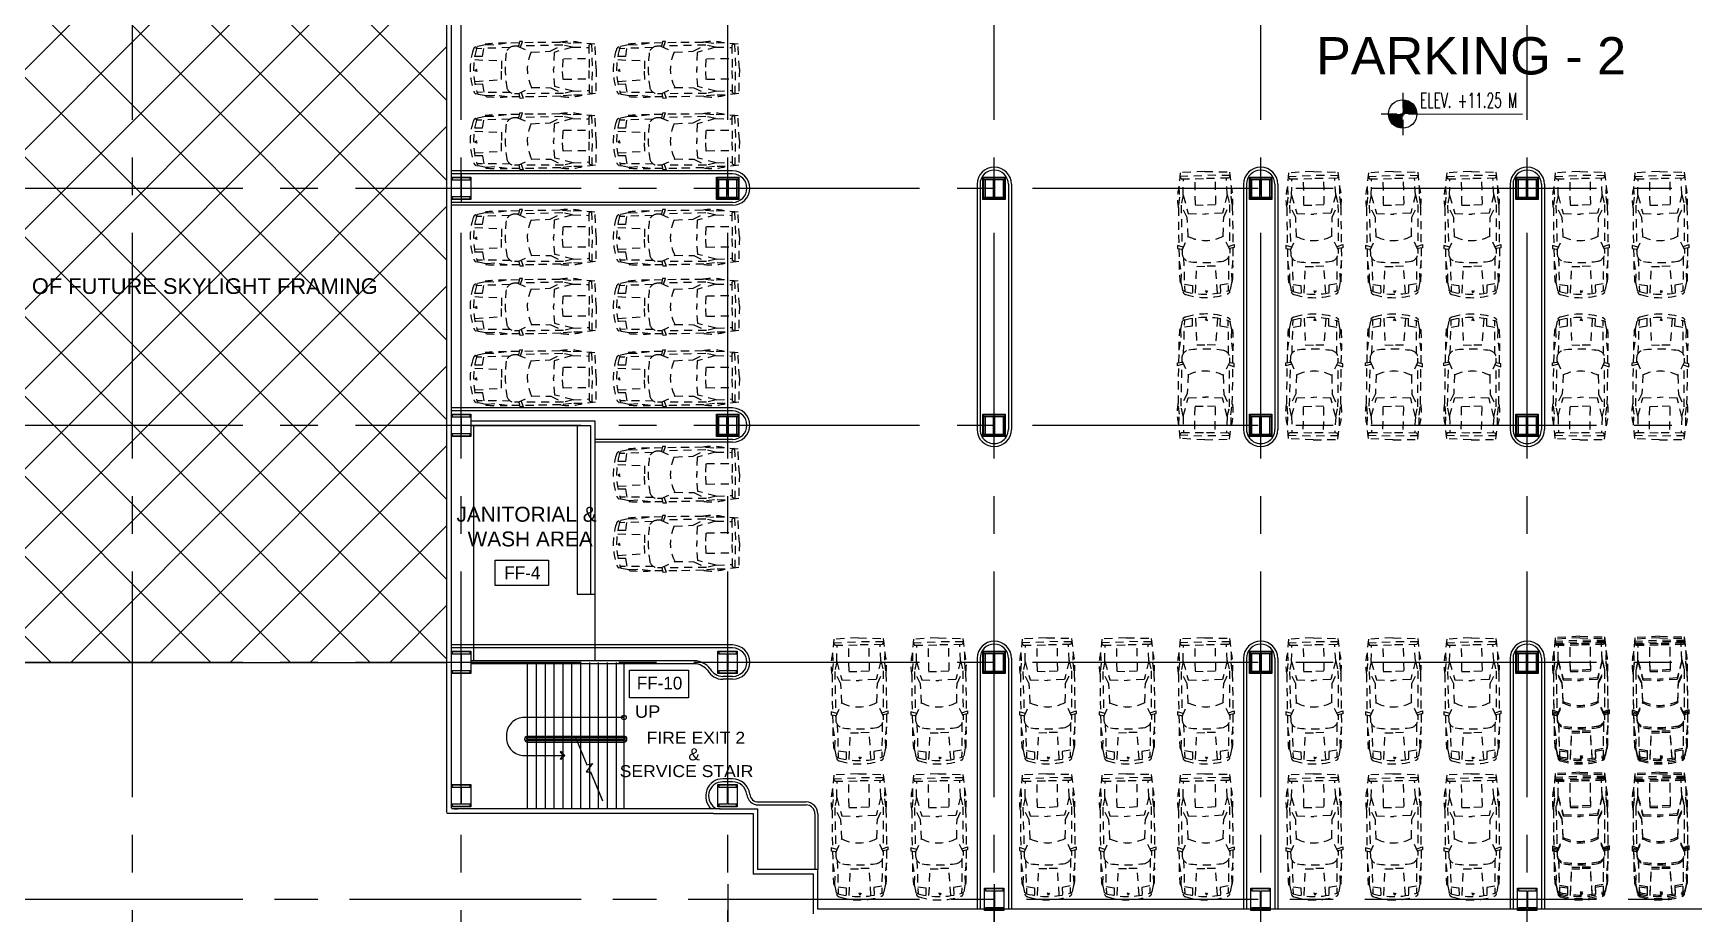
# Model space of a CAD drawing. Header units: millimetres. Extents: x 2148 to 2681, y 758 to 986.
# Drawn here: x 2619.52 to 2647.56, y 926.73 to 941.59 of the extents above; entities that cross this region are included whole.
import ezdxf

# ---------------------------------------------------------------- set-up
doc = ezdxf.new("R2010")
doc.units = ezdxf.units.MM
doc.linetypes.add('CENTER2', pattern=[28.575, 19.05, -3.175, 3.175, -3.175])
doc.linetypes.add('HIDDEN', pattern=[0.375, 0.25, -0.125])
for name, color, linetype in [('cladding', 2, 'Continuous'), ('COL-EX', 2, 'Continuous'), ('COL-IN', 2, 'Continuous'), ('D', 1, 'Continuous'), ('DR', 7, 'Continuous'), ('HATCH', 8, 'Continuous'), ('Layer1', 5, 'Continuous'), ('p-boarder', 2, 'Continuous'), ('QUOTE', 2, 'Continuous'), ('S_GRID LINES', 252, 'Continuous'), ('TEXT', 6, 'Continuous')]:
    doc.layers.add(name, color=color, linetype=linetype)
doc.styles.add('100', font='SIMPLEX.shx', dxfattribs={"height": 0.25})
doc.styles.add('MMTX$0$ESMX$0$X-OPTA1D', font='x-opta1d')
doc.styles.add('SWISS', font='swissl.ttf')

# ---------------------------------------------------------------- blocks, each defined once
blk = doc.blocks.new('CAR-PL4')
at = {"layer": 'DR', "color": 8, "linetype": 'HIDDEN'}
for p, q in [((-1.106, -0.352), (-1.073, -0.343)), ((-1.084, -0.357), (-1.024, -0.06)), ((-1.074, -0.615), (-1.084, -0.357)), ((-0.972, -0.074), (-1.039, -0.108)), ((-0.991, -1.103), (-0.972, -0.074)), ((-0.973, -0.292), (-0.73, -0.253)), ((-0.73, -0.253), (-0.73, -0.034)), ((-0.637, -0.02), (-0.591, -0.835)), ((-0.34, -0.081), (-0.31, -0.024)), ((-0.307, -0.073), (-0.34, -0.081)), ((-0.303, -0.073), (-0.271, -0.081)), ((-0.271, -0.081), (-0.301, -0.024)), ((0.027, -0.02), (-0.019, -0.835)), ((0.12, -0.253), (0.119, -0.034)), ((0.362, -0.292), (0.12, -0.253)), ((0.361, -0.074), (0.428, -0.108)), ((0.381, -1.103), (0.361, -0.074)), ((0.473, -0.357), (0.413, -0.06)), ((0.495, -0.352), (0.462, -0.343)), ((0.463, -0.615), (0.473, -0.357)), ((-1.13, -1.385), (-1.127, -1.001)), ((-1.127, -1.001), (-1.074, -0.615)), ((-0.591, -0.835), (-0.295, -0.833)), ((-0.019, -0.835), (-0.316, -0.833)), ((0.516, -1.001), (0.463, -0.615)), ((0.519, -1.385), (0.516, -1.001)), ((-1.174, -1.393), (-1.024, -1.365)), ((-1.174, -1.485), (-1.174, -1.393)), ((-0.999, -1.426), (-1.174, -1.485)), ((-1.133, -1.81), (-1.13, -1.47)), ((-1.047, -2.715), (-1.033, -1.437)), ((-1.032, -1.366), (-1.03, -1.221)), ((-1.032, -1.337), (-0.843, -1.75)), ((0.421, -1.337), (0.232, -1.75)), ((0.388, -1.426), (0.563, -1.485)), ((0.563, -1.393), (0.414, -1.365)), ((0.421, -1.366), (0.42, -1.221)), ((0.436, -2.715), (0.422, -1.437)), ((0.522, -1.81), (0.52, -1.47)), ((0.563, -1.485), (0.563, -1.393)), ((-1.128, -2.637), (-1.133, -1.81)), ((-0.843, -1.75), (-0.863, -2.33)), ((0.232, -1.75), (0.252, -2.33)), ((0.517, -2.637), (0.522, -1.81)), ((-0.863, -2.33), (-1.041, -2.697)), ((-0.98, -3.015), (-0.828, -2.453)), ((-0.828, -2.453), (-0.302, -2.428)), ((0.217, -2.453), (-0.309, -2.428)), ((0.369, -3.015), (0.217, -2.453)), ((0.252, -2.33), (0.43, -2.697)), ((-1.094, -2.961), (-1.128, -2.637)), ((-1.102, -3.289), (-1.094, -2.961)), ((-0.98, -3.015), (-1.047, -2.715)), ((-0.98, -3.015), (-0.962, -3.514)), ((-0.618, -2.711), (-0.304, -2.7)), ((-0.616, -3.41), (-0.618, -2.711)), ((0.007, -2.711), (-0.306, -2.7)), ((0.005, -3.41), (0.007, -2.711)), ((0.369, -3.015), (0.351, -3.514)), ((0.369, -3.015), (0.436, -2.715)), ((0.483, -2.961), (0.517, -2.637)), ((0.491, -3.289), (0.483, -2.961)), ((-1.059, -3.702), (-1.102, -3.289)), ((-1.074, -3.597), (-1.032, -3.514)), ((-1.032, -3.514), (-0.302, -3.514)), ((0.421, -3.514), (-0.309, -3.514)), ((0.463, -3.597), (0.421, -3.514)), ((0.448, -3.702), (0.491, -3.289)), ((-1.076, -3.594), (-0.301, -3.614)), ((-0.304, -3.733), (-1.059, -3.702)), ((0.465, -3.594), (-0.31, -3.614)), ((-0.307, -3.733), (0.448, -3.702))]:
    blk.add_line(p, q, dxfattribs=at)
for centre, radius, start, end in [((-0.926, -0.08), 0.1, 99.1082, 168.6925), ((-0.305, -2.397), 2.416, 73.9881, 106.0119), ((-0.305, -1.881), 2.004, 71.4744, 108.5256), ((0.315, -0.08), 0.1, 11.3075, 80.8918), ((4.35, -0.819), 5.477, 175.0805, 181.8902), ((-4.96, -0.819), 5.477, 358.1098, 4.9195), ((-0.772, -1.237), 0.259, 103.928, 176.4903), ((-0.305, -4.704), 3.756, 81.9077, 98.0923), ((0.161, -1.237), 0.259, 3.5097, 76.072), ((-0.305, -2.814), 1.192, 63.3754, 116.6246), ((0.437, -2.887), 1.591, 170.8054, 194.642), ((-1.048, -2.887), 1.591, 345.358, 9.1946)]:
    blk.add_arc(centre, radius, start, end, dxfattribs=at)

msp = doc.modelspace()

# ---------------------------------------------------------------- hatches: boundary and pattern name
h = msp.add_hatch()
h.set_pattern_fill('ANSI37', color=8, scale=0.3, style=0)
h.paths.add_polyline_path([(2626.508657, 930.969311), (2617.313657, 930.969311), (2617.313657, 942.969311), (2626.508657, 942.969311)])
at = {"layer": 'Layer1'}
for points in [[(2642.6465842, 940.464237), (2642.6463292, 940.2239733), (2642.886593, 940.2237183, 0.4142135624)], [(2642.6460743, 939.9837096), (2642.6463115, 940.2245156), (2642.4060655, 940.2242283, 0.4142135624)]]:
    msp.add_hatch(color=32, dxfattribs=at).paths.add_polyline_path(points)

# ---------------------------------------------------------------- linework, layer by layer
at = {"color": 8, "elevation": 0}
msp.add_lwpolyline([(2626.508657, 942.9676861), (2617.313657, 942.9676861), (2617.313657, 930.969311), (2626.508657, 930.969311)], close=True, dxfattribs=at)
msp.add_lwpolyline([(2626.508657, 942.9676861), (2617.313657, 942.9676861), (2617.313657, 930.969311), (2626.508657, 930.969311)], close=True, dxfattribs=at)
at = {"ltscale": 0.5}
for points in [[(2627.3229592, 932.6924434), (2628.2251181, 932.6924434), (2628.2251181, 932.2654116), (2627.3229592, 932.2654116)], [(2629.5933289, 930.839815), (2630.5857036, 930.839815), (2630.5857036, 930.37008), (2629.5933289, 930.37008)]]:
    msp.add_lwpolyline(points, close=True, dxfattribs=at)
at = {"layer": 'cladding', "elevation": 0}
for points in [[(2626.5839329, 939.156811), (2626.9089329, 939.156811), (2626.9089329, 938.781811), (2626.5839329, 938.781811)], [(2631.0589329, 939.156811), (2631.4339329, 939.156811), (2631.4339329, 938.781811), (2631.0589329, 938.781811)], [(2635.5589329, 939.156811), (2635.9339329, 939.156811), (2635.9339329, 938.781811), (2635.5589329, 938.781811)], [(2640.0589329, 939.156811), (2640.4339329, 939.156811), (2640.4339329, 938.781811), (2640.0589329, 938.781811)], [(2644.5589329, 939.156811), (2644.9339329, 939.156811), (2644.9339329, 938.781811), (2644.5589329, 938.781811)], [(2626.5839329, 935.156811), (2626.9089329, 935.156811), (2626.9089329, 934.781811), (2626.5839329, 934.781811)], [(2631.0589329, 935.156811), (2631.4339329, 935.156811), (2631.4339329, 934.781811), (2631.0589329, 934.781811)], [(2635.5589329, 935.156811), (2635.9339329, 935.156811), (2635.9339329, 934.781811), (2635.5589329, 934.781811)], [(2640.0589329, 935.156811), (2640.4339329, 935.156811), (2640.4339329, 934.781811), (2640.0589329, 934.781811)], [(2644.5589329, 935.156811), (2644.9339329, 935.156811), (2644.9339329, 934.781811), (2644.5589329, 934.781811)], [(2626.5839329, 931.156811), (2626.9089329, 931.156811), (2626.9089329, 930.781811), (2626.5839329, 930.781811)], [(2631.0839329, 931.156811), (2631.4089329, 931.156811), (2631.4089329, 930.781811), (2631.0839329, 930.781811)], [(2635.5589329, 931.156811), (2635.9339329, 931.156811), (2635.9339329, 930.781811), (2635.5589329, 930.781811)], [(2640.0589329, 931.156811), (2640.4339329, 931.156811), (2640.4339329, 930.781811), (2640.0589329, 930.781811)], [(2644.5589329, 931.156811), (2644.9339329, 931.156811), (2644.9339329, 930.781811), (2644.5589329, 930.781811)], [(2626.5867849, 928.906811), (2626.9117849, 928.906811), (2626.9117849, 928.531811), (2626.5867849, 928.531811)], [(2631.0839329, 928.906811), (2631.4089329, 928.906811), (2631.4089329, 928.531811), (2631.0839329, 928.531811)], [(2635.5839329, 927.156811), (2635.9089329, 927.156811), (2635.9089329, 926.781811), (2635.5839329, 926.781811)], [(2640.0839329, 927.156811), (2640.4089329, 927.156811), (2640.4089329, 926.781811), (2640.0839329, 926.781811)], [(2644.5839329, 927.156811), (2644.9089329, 927.156811), (2644.9089329, 926.781811), (2644.5839329, 926.781811)]]:
    msp.add_lwpolyline(points, close=True, dxfattribs=at)
at = {"layer": 'COL-EX', "elevation": 0}
for points in [[(2626.7564709, 939.114311), (2626.8989709, 939.114311), (2626.8989709, 939.144311), (2626.5989709, 939.144311), (2626.5989709, 939.114311), (2626.7414709, 939.114311), (2626.7414709, 938.824311), (2626.5989709, 938.824311), (2626.5989709, 938.794311), (2626.8989709, 938.794311), (2626.8989709, 938.824311), (2626.7564709, 938.824311)], [(2626.7564709, 935.114311), (2626.8989709, 935.114311), (2626.8989709, 935.144311), (2626.5989709, 935.144311), (2626.5989709, 935.114311), (2626.7414709, 935.114311), (2626.7414709, 934.824311), (2626.5989709, 934.824311), (2626.5989709, 934.794311), (2626.8989709, 934.794311), (2626.8989709, 934.824311), (2626.7564709, 934.824311)], [(2626.7564709, 931.114311), (2626.8989709, 931.114311), (2626.8989709, 931.144311), (2626.5989709, 931.144311), (2626.5989709, 931.114311), (2626.7414709, 931.114311), (2626.7414709, 930.824311), (2626.5989709, 930.824311), (2626.5989709, 930.794311), (2626.8989709, 930.794311), (2626.8989709, 930.824311), (2626.7564709, 930.824311)], [(2631.2564709, 931.114311), (2631.3989709, 931.114311), (2631.3989709, 931.144311), (2631.0989709, 931.144311), (2631.0989709, 931.114311), (2631.2414709, 931.114311), (2631.2414709, 930.824311), (2631.0989709, 930.824311), (2631.0989709, 930.794311), (2631.3989709, 930.794311), (2631.3989709, 930.824311), (2631.2564709, 930.824311)], [(2626.7564709, 928.864311), (2626.8989709, 928.864311), (2626.8989709, 928.894311), (2626.5989709, 928.894311), (2626.5989709, 928.864311), (2626.7414709, 928.864311), (2626.7414709, 928.574311), (2626.5989709, 928.574311), (2626.5989709, 928.544311), (2626.8989709, 928.544311), (2626.8989709, 928.574311), (2626.7564709, 928.574311)], [(2631.2564709, 928.864311), (2631.3989709, 928.864311), (2631.3989709, 928.894311), (2631.0989709, 928.894311), (2631.0989709, 928.864311), (2631.2414709, 928.864311), (2631.2414709, 928.574311), (2631.0989709, 928.574311), (2631.0989709, 928.544311), (2631.3989709, 928.544311), (2631.3989709, 928.574311), (2631.2564709, 928.574311)], [(2635.7564709, 927.114311), (2635.8989709, 927.114311), (2635.8989709, 927.144311), (2635.5989709, 927.144311), (2635.5989709, 927.114311), (2635.7414709, 927.114311), (2635.7414709, 926.824311), (2635.5989709, 926.824311), (2635.5989709, 926.794311), (2635.8989709, 926.794311), (2635.8989709, 926.824311), (2635.7564709, 926.824311)], [(2640.2564709, 927.114311), (2640.3989709, 927.114311), (2640.3989709, 927.144311), (2640.0989709, 927.144311), (2640.0989709, 927.114311), (2640.2414709, 927.114311), (2640.2414709, 926.824311), (2640.0989709, 926.824311), (2640.0989709, 926.794311), (2640.3989709, 926.794311), (2640.3989709, 926.824311), (2640.2564709, 926.824311)], [(2644.7564709, 927.114311), (2644.8989709, 927.114311), (2644.8989709, 927.144311), (2644.5989709, 927.144311), (2644.5989709, 927.114311), (2644.7414709, 927.114311), (2644.7414709, 926.824311), (2644.5989709, 926.824311), (2644.5989709, 926.794311), (2644.8989709, 926.794311), (2644.8989709, 926.824311), (2644.7564709, 926.824311)]]:
    msp.add_lwpolyline(points, close=True, dxfattribs=at)
at = {"layer": 'COL-IN'}
for p, q in [((2631.0739709, 939.144311), (2631.4239709, 939.144311)), ((2631.0739709, 938.794311), (2631.0739709, 939.144311)), ((2631.0739709, 939.119311), (2631.4239709, 939.119311)), ((2631.0989709, 938.819311), (2631.0989709, 939.119311)), ((2631.2364709, 938.819311), (2631.2364709, 939.119311)), ((2631.2614709, 938.819311), (2631.2614709, 939.119311)), ((2631.3989709, 939.119311), (2631.3989709, 938.819311)), ((2631.4239709, 939.144311), (2631.4239709, 938.794311)), ((2635.5739709, 939.144311), (2635.9239709, 939.144311)), ((2635.5739709, 938.794311), (2635.5739709, 939.144311)), ((2635.5739709, 939.119311), (2635.9239709, 939.119311)), ((2635.5989709, 938.819311), (2635.5989709, 939.119311)), ((2635.7364709, 938.819311), (2635.7364709, 939.119311)), ((2635.7614709, 938.819311), (2635.7614709, 939.119311)), ((2635.8989709, 939.119311), (2635.8989709, 938.819311)), ((2635.9239709, 939.144311), (2635.9239709, 938.794311)), ((2640.0739709, 939.144311), (2640.4239709, 939.144311)), ((2640.0739709, 938.794311), (2640.0739709, 939.144311)), ((2640.0739709, 939.119311), (2640.4239709, 939.119311)), ((2640.0989709, 938.819311), (2640.0989709, 939.119311)), ((2640.2364709, 938.819311), (2640.2364709, 939.119311)), ((2640.2614709, 938.819311), (2640.2614709, 939.119311)), ((2640.3989709, 939.119311), (2640.3989709, 938.819311)), ((2640.4239709, 939.144311), (2640.4239709, 938.794311)), ((2644.5739709, 939.144311), (2644.9239709, 939.144311)), ((2644.5739709, 938.794311), (2644.5739709, 939.144311)), ((2644.5739709, 939.119311), (2644.9239709, 939.119311)), ((2644.5989709, 938.819311), (2644.5989709, 939.119311)), ((2644.7364709, 938.819311), (2644.7364709, 939.119311)), ((2644.7614709, 938.819311), (2644.7614709, 939.119311)), ((2644.8989709, 939.119311), (2644.8989709, 938.819311)), ((2644.9239709, 939.144311), (2644.9239709, 938.794311)), ((2631.0739709, 938.819311), (2631.4239709, 938.819311)), ((2631.4239709, 938.794311), (2631.0739709, 938.794311)), ((2635.5739709, 938.819311), (2635.9239709, 938.819311)), ((2635.9239709, 938.794311), (2635.5739709, 938.794311)), ((2640.0739709, 938.819311), (2640.4239709, 938.819311)), ((2640.4239709, 938.794311), (2640.0739709, 938.794311)), ((2644.5739709, 938.819311), (2644.9239709, 938.819311)), ((2644.9239709, 938.794311), (2644.5739709, 938.794311)), ((2631.0739709, 935.144311), (2631.4239709, 935.144311)), ((2631.0739709, 934.794311), (2631.0739709, 935.144311)), ((2631.0739709, 935.119311), (2631.4239709, 935.119311)), ((2631.0989709, 934.819311), (2631.0989709, 935.119311)), ((2631.2364709, 934.819311), (2631.2364709, 935.119311)), ((2631.2614709, 934.819311), (2631.2614709, 935.119311)), ((2631.3989709, 935.119311), (2631.3989709, 934.819311)), ((2631.4239709, 935.144311), (2631.4239709, 934.794311)), ((2635.5739709, 935.144311), (2635.9239709, 935.144311)), ((2635.5739709, 934.794311), (2635.5739709, 935.144311)), ((2635.5739709, 935.119311), (2635.9239709, 935.119311)), ((2635.5989709, 934.819311), (2635.5989709, 935.119311)), ((2635.7364709, 934.819311), (2635.7364709, 935.119311)), ((2635.7614709, 934.819311), (2635.7614709, 935.119311)), ((2635.8989709, 935.119311), (2635.8989709, 934.819311)), ((2635.9239709, 935.144311), (2635.9239709, 934.794311)), ((2640.0739709, 935.144311), (2640.4239709, 935.144311)), ((2640.0739709, 934.794311), (2640.0739709, 935.144311)), ((2640.0739709, 935.119311), (2640.4239709, 935.119311)), ((2640.0989709, 934.819311), (2640.0989709, 935.119311)), ((2640.2364709, 934.819311), (2640.2364709, 935.119311)), ((2640.2614709, 934.819311), (2640.2614709, 935.119311)), ((2640.3989709, 935.119311), (2640.3989709, 934.819311)), ((2640.4239709, 935.144311), (2640.4239709, 934.794311)), ((2644.5739709, 935.144311), (2644.9239709, 935.144311)), ((2644.5739709, 934.794311), (2644.5739709, 935.144311)), ((2644.5739709, 935.119311), (2644.9239709, 935.119311)), ((2644.5989709, 934.819311), (2644.5989709, 935.119311)), ((2644.7364709, 934.819311), (2644.7364709, 935.119311)), ((2644.7614709, 934.819311), (2644.7614709, 935.119311)), ((2644.8989709, 935.119311), (2644.8989709, 934.819311)), ((2644.9239709, 935.144311), (2644.9239709, 934.794311)), ((2631.0739709, 934.819311), (2631.4239709, 934.819311)), ((2631.4239709, 934.794311), (2631.0739709, 934.794311)), ((2635.5739709, 934.819311), (2635.9239709, 934.819311)), ((2635.9239709, 934.794311), (2635.5739709, 934.794311)), ((2640.0739709, 934.819311), (2640.4239709, 934.819311)), ((2640.4239709, 934.794311), (2640.0739709, 934.794311)), ((2644.5739709, 934.819311), (2644.9239709, 934.819311)), ((2644.9239709, 934.794311), (2644.5739709, 934.794311)), ((2635.5739709, 931.144311), (2635.9239709, 931.144311)), ((2635.5739709, 930.794311), (2635.5739709, 931.144311)), ((2635.5739709, 931.119311), (2635.9239709, 931.119311)), ((2635.5989709, 930.819311), (2635.5989709, 931.119311)), ((2635.7364709, 930.819311), (2635.7364709, 931.119311)), ((2635.7614709, 930.819311), (2635.7614709, 931.119311)), ((2635.8989709, 931.119311), (2635.8989709, 930.819311)), ((2635.9239709, 931.144311), (2635.9239709, 930.794311)), ((2640.0739709, 931.144311), (2640.4239709, 931.144311)), ((2640.0739709, 930.794311), (2640.0739709, 931.144311)), ((2640.0739709, 931.119311), (2640.4239709, 931.119311)), ((2640.0989709, 930.819311), (2640.0989709, 931.119311)), ((2640.2364709, 930.819311), (2640.2364709, 931.119311)), ((2640.2614709, 930.819311), (2640.2614709, 931.119311)), ((2640.3989709, 931.119311), (2640.3989709, 930.819311)), ((2640.4239709, 931.144311), (2640.4239709, 930.794311)), ((2644.5739709, 931.144311), (2644.9239709, 931.144311)), ((2644.5739709, 930.794311), (2644.5739709, 931.144311)), ((2644.5739709, 931.119311), (2644.9239709, 931.119311)), ((2644.5989709, 930.819311), (2644.5989709, 931.119311)), ((2644.7364709, 930.819311), (2644.7364709, 931.119311)), ((2644.7614709, 930.819311), (2644.7614709, 931.119311)), ((2644.8989709, 931.119311), (2644.8989709, 930.819311)), ((2644.9239709, 931.144311), (2644.9239709, 930.794311)), ((2635.5739709, 930.819311), (2635.9239709, 930.819311)), ((2635.9239709, 930.794311), (2635.5739709, 930.794311)), ((2640.0739709, 930.819311), (2640.4239709, 930.819311)), ((2640.4239709, 930.794311), (2640.0739709, 930.794311)), ((2644.5739709, 930.819311), (2644.9239709, 930.819311)), ((2644.9239709, 930.794311), (2644.5739709, 930.794311))]:
    msp.add_line(p, q, dxfattribs=at)
at = {"layer": 'D', "ltscale": 0.5}
for p, q in [((2631.3318913, 939.2622231, 0), (2626.583657, 939.2622231, 0)), ((2631.3319001, 939.2122231, 0), (2626.583657, 939.2122231, 0)), ((2635.4592849, 939.0379485, 0), (2635.4592849, 934.9006301, 0)), ((2635.5092849, 939.0379573, 0), (2635.5092849, 934.9006203, 0)), ((2635.988657, 939.0379485, 0), (2635.988657, 934.9006735, 0)), ((2636.038657, 939.0379485, 0), (2636.038657, 934.9006735, 0)), ((2639.9592849, 939.0379485, 0), (2639.9592849, 934.9006301, 0)), ((2640.0092849, 939.0379573, 0), (2640.0092849, 934.9006203, 0)), ((2640.488657, 939.0379485, 0), (2640.488657, 934.9006735, 0)), ((2640.538657, 939.0379485, 0), (2640.538657, 934.9006735, 0)), ((2644.4592849, 939.0379485, 0), (2644.4592849, 934.9006301, 0)), ((2644.5092849, 939.0379573, 0), (2644.5092849, 934.9006203, 0)), ((2644.988657, 939.0379485, 0), (2644.988657, 934.9006735, 0)), ((2645.038657, 939.0379485, 0), (2645.038657, 934.9006735, 0)), ((2631.3318913, 938.7328509, 0), (2626.583657, 938.7328509, 0)), ((2631.3318913, 938.6828509, 0), (2626.583657, 938.6828509, 0)), ((2631.3318913, 935.2622231, 0), (2626.583657, 935.2622231, 0)), ((2631.3319001, 935.2122231, 0), (2626.583657, 935.2122231, 0)), ((2626.9089329, 935.044311), (2629.0068997, 935.044311)), ((2626.9089329, 934.969311), (2628.9318997, 934.969311)), ((2626.9562872, 934.969311, 0), (2626.9562872, 931.002636, 0)), ((2628.7068997, 934.969311), (2628.7068997, 932.1176544, 0)), ((2628.9318997, 934.969311), (2628.9318997, 932.1176544, 0)), ((2629.0068997, 935.044311), (2629.0068997, 932.1176544, 0)), ((2631.3318913, 934.7328509, 0), (2629.0068997, 934.7328509, 0)), ((2631.3318913, 934.6828509, 0), (2629.0068997, 934.6828509, 0)), ((2628.7068997, 932.1176544, 0), (2629.0068997, 932.1176544, 0)), ((2631.3318913, 931.2622231, 0), (2626.583657, 931.2622231, 0)), ((2631.3319001, 931.2122231, 0), (2626.583657, 931.2122231, 0)), ((2626.5839329, 930.9967449, 0), (2626.583657, 930.9967449, 0)), ((2626.5839329, 930.9467449, 0), (2626.583657, 930.9467449, 0)), ((2630.689461, 930.9967449, 0), (2626.9089329, 930.9967449, 0)), ((2630.689461, 930.9467449, 0), (2626.9089329, 930.9467449, 0)), ((2635.4599336, 931.0379485, 0), (2635.4599336, 926.8016861, 0)), ((2635.5099336, 931.0379573, 0), (2635.5099336, 926.8016861, 0)), ((2635.9893057, 931.0379485, 0), (2635.9893057, 926.8016861, 0)), ((2636.0393057, 931.0379485, 0), (2636.0393057, 926.8016861, 0)), ((2639.9592849, 931.0379485, 0), (2639.9592849, 926.8016861, 0)), ((2640.0092849, 931.0379573, 0), (2640.0092849, 926.8016861, 0)), ((2640.488657, 931.0379485, 0), (2640.488657, 926.8016861, 0)), ((2640.538657, 931.0379485, 0), (2640.538657, 926.8016861, 0)), ((2644.4592849, 931.0379485, 0), (2644.4592849, 926.8016861, 0)), ((2644.5092849, 931.0379573, 0), (2644.5092849, 926.8016861, 0)), ((2644.988657, 931.0379485, 0), (2644.988657, 926.8016861, 0)), ((2645.038657, 931.0379485, 0), (2645.038657, 926.8016861, 0)), ((2631.3318913, 930.6828509, 0), (2631.166039, 930.6828509, 0)), ((2631.3318913, 930.7328509, 0), (2631.1660611, 930.7328509, 0)), ((2631.3318913, 929.003359, 0), (2631.166039, 929.003359, 0)), ((2631.3318913, 928.953359, 0), (2631.1660506, 928.953359, 0)), ((2631.7688522, 928.6125507, 0), (2632.5714591, 928.6125507, 0)), ((2631.7688522, 928.5625507, 0), (2632.5714591, 928.5625507, 0)), ((2632.7214591, 928.4125507, 0), (2632.7214591, 927.471407, 0)), ((2632.7714591, 928.4125507, 0), (2632.7714591, 927.471407, 0))]:
    msp.add_line(p, q, dxfattribs=at)
at = {"layer": 'D', "ltscale": 0.5, "elevation": 0}
msp.add_lwpolyline([(2626.7479255, 939.209311), (2626.7478254, 938.7276861)], dxfattribs=at)
at = {"layer": 'D', "ltscale": 0.5}
for centre, radius, start, end in [((2635.7489709, 939.0379485, 0.0000001), 0.2896861, 0.00000003, 180.00000003), ((2640.2489709, 939.0379485, 0.0000001), 0.2896861, 0.00000003, 180.00000003), ((2644.7489709, 939.0379485, 0.0000001), 0.2896861, 0.00000003, 180.00000003), ((2631.3318913, 938.972537, 0.0000002), 0.2896861, 270, 90), ((2631.3318913, 938.972537, 0), 0.2396861, 270.00000005, 90.00000005), ((2635.7489709, 939.0379485, 0), 0.2396861, 0.00000004, 180.00000004), ((2640.2489709, 939.0379485, 0), 0.2396861, 0.00000004, 180.00000004), ((2644.7489709, 939.0379485, 0), 0.2396861, 0.00000004, 180.00000004), ((2631.3318913, 934.972537, 0.0000002), 0.2896861, 270, 90), ((2631.3318913, 934.972537, 0), 0.2396861, 270.00000005, 90.00000005), ((2635.7489709, 934.9006735, -0.0000001), 0.2896861, 179.99999997, 359.99999997), ((2635.7489709, 934.9006735, 0), 0.2396861, 179.99999996, 359.99999996), ((2640.2489709, 934.9006735, -0.0000001), 0.2896861, 179.99999997, 359.99999997), ((2640.2489709, 934.9006735, 0), 0.2396861, 179.99999996, 359.99999996), ((2644.7489709, 934.9006735, -0.0000001), 0.2896861, 179.99999997, 359.99999997), ((2644.7489709, 934.9006735, 0), 0.2396861, 179.99999996, 359.99999996), ((2631.3318913, 930.972537, 0.0000002), 0.2896861, 270, 90), ((2631.3318913, 930.972537, 0), 0.2396861, 270.00000005, 90.00000005), ((2635.7496196, 931.0379485, 0.0000001), 0.2896861, 0.00000003, 180.00000003), ((2635.7496196, 931.0379485, 0), 0.2396861, 0.00000004, 180.00000004), ((2640.2489709, 931.0379485, 0.0000001), 0.2896861, 0.00000003, 180.00000003), ((2640.2489709, 931.0379485, 0), 0.2396861, 0.00000004, 180.00000004), ((2644.7489709, 931.0379485, 0.0000001), 0.2896861, 0.00000003, 180.00000003), ((2644.7489709, 931.0379485, 0), 0.2396861, 0.00000004, 180.00000004), ((2630.6718632, 930.6375281, 0), 0.3096476, 38.22773606, 87.19535307), ((2630.6718632, 930.6375281, 0), 0.3596476, 38.22773606, 87.19535307), ((2631.1660506, 930.972537, -0.0000002), 0.2896861, 207.9830194, 270.00000016), ((2631.1660506, 930.972537, 0), 0.2396861, 207.98301933, 270.0000001), ((2631.1660506, 928.7136729, -0.0000002), 0.2896861, 89.99999984, 228.84489341), ((2631.1660506, 928.7136729, 0), 0.2396861, 89.9999999, 245.50491189), ((2631.3318913, 928.7136729, 0.0000002), 0.2896861, 6.38248548, 90), ((2631.3318913, 928.7136729, 0), 0.2396861, 6.38248548, 89.99999995), ((2631.7688522, 928.7625507, 0), 0.2, 186.38248548, 270), ((2631.7688522, 928.7625507, 0), 0.15, 186.38248548, 270), ((2632.5714591, 928.4125507, 0.0000016), 0.2, 0, 90), ((2632.5714591, 928.4125507, 0.0000016), 0.15, 0, 90)]:
    msp.add_arc(centre, radius, start, end, dxfattribs=at)
at = {"layer": 'DR', "ltscale": 10}
for p, q in [((2626.508657, 928.4350343), (2626.508657, 943.2060611)), ((2626.583657, 928.5056846), (2626.583657, 943.1310611)), ((2627.8693526, 928.5056846, 0), (2627.8693526, 930.969311, 0)), ((2628.0193526, 928.5056846, 0), (2628.0193526, 930.969311, 0)), ((2628.1693526, 928.5056846, 0), (2628.1693526, 930.969311, 0)), ((2628.3193526, 928.5056846, 0), (2628.3193526, 930.969311, 0)), ((2628.4693526, 928.5056846, 0), (2628.4693526, 930.969311, 0)), ((2628.6193526, 928.5056846, 0), (2628.6193526, 930.969311, 0)), ((2628.7693526, 928.5056846, 0), (2628.7693526, 930.969311, 0)), ((2628.9193526, 928.5056846, 0), (2628.9193526, 930.969311, 0)), ((2629.0693526, 928.5056846, 0), (2629.0693526, 930.969311, 0)), ((2629.2193526, 928.5056846, 0), (2629.2193526, 930.969311, 0)), ((2629.3693526, 928.5056846, 0), (2629.3693526, 930.969311, 0)), ((2629.4977838, 928.5056846, 0), (2629.4977838, 930.969311, 0)), ((2627.8693526, 929.7243711, 0), (2629.4977838, 929.7243711, 0)), ((2627.8693526, 929.6993711, 0), (2629.4977838, 929.6993711, 0)), ((2627.8693526, 929.6743711, 0), (2629.4977838, 929.6743711, 0)), ((2627.8693526, 929.6493711, 0), (2629.4977838, 929.6493711, 0)), ((2627.8693526, 929.6243711, 0), (2629.4977838, 929.6243711, 0)), ((2631.0092849, 928.4205594, 0), (2626.508657, 928.4205594, 0)), ((2631.1241454, 928.4955594, 0), (2626.583657, 928.4955594, 0)), ((2626.6883205, 928.4909656), (2626.6276253, 928.4909656, 0)), ((2631.0092849, 928.4205594, 0), (2631.6765002, 928.4205594, 0)), ((2631.1092849, 928.4955594, 0), (2631.7515002, 928.4955594, 0)), ((2631.1883205, 928.4909656), (2631.1276253, 928.4909656, 0)), ((2631.6765002, 928.4205594, 0), (2631.6765002, 927.396407)), ((2631.7515002, 928.4955594, 0), (2631.7515002, 927.471407)), ((2632.6964591, 927.396407), (2631.6765002, 927.396407)), ((2632.7714591, 927.471407), (2631.7515002, 927.471407)), ((2632.6964591, 926.7260611), (2632.6964591, 927.396407)), ((2632.7714591, 926.8016861), (2632.7714591, 927.471407)), ((2632.769939, 926.8444855), (2632.769939, 926.9428606)), ((2652.2264828, 926.8016861, 0), (2632.7714591, 926.8016861, 0))]:
    msp.add_line(p, q, dxfattribs=at)
for centre, radius, start, end in [((2627.8693526, 929.6743711, 0), 0.05, 90, 270), ((2627.8693526, 929.6743711, 0), 0.025, 90, 270), ((2629.4977838, 929.6743711, 0), 0.05, 270, 90), ((2629.4977838, 929.6743711, 0), 0.025, 270, 90)]:
    msp.add_arc(centre, radius, start, end, dxfattribs=at)
at = {"layer": 'HATCH', "color": 8}
msp.add_line((2629.0068997, 932.1176544, 0), (2629.0068997, 931.002636), dxfattribs=at)
at = {"layer": 'HATCH', "linetype": 'ByBlock', "ltscale": 0.5}
for p, q in [((2628.6698193, 929.7287337, 0), (2628.8706968, 929.2407431, 0)), ((2628.6698193, 929.7271088, 0), (2628.8706968, 929.2391182, 0)), ((2628.9657037, 929.2637254, 0), (2628.8572512, 929.1235651, 0)), ((2628.9657037, 929.2621005, 0), (2628.8572512, 929.1219401, 0)), ((2628.8706968, 929.2407431, 0), (2628.9657037, 929.2637254, 0)), ((2628.8706968, 929.2391182, 0), (2628.9657037, 929.2621005, 0)), ((2628.8572512, 929.1219401, 0), (2628.9316019, 929.1235651, 0)), ((2628.9316019, 929.1235651, 0), (2629.1324793, 928.6355745, 0)), ((2628.9316019, 929.1219401, 0), (2629.1324793, 928.6339496, 0)), ((2631.248657, 927.2276861), (2631.248657, 924.479311, 0)), ((2635.748657, 927.2276861), (2635.748657, 924.479311, 0))]:
    msp.add_line(p, q, dxfattribs=at)
at = {"layer": 'HATCH', "linetype": 'ByBlock', "ltscale": 0.5, "elevation": 0}
msp.add_lwpolyline([(2629.4977838, 930.0379484), (2627.8126333, 930.0379484, 0.4142135624), (2627.5126333, 929.7379484), (2627.5126333, 929.6969216, 0.4142135624), (2627.8126333, 929.3969216), (2628.4981063, 929.3969216)], format="xyb", dxfattribs=at)
at = {"layer": 'HATCH', "color": 7, "linetype": 'ByBlock', "ltscale": 0.5, "elevation": 0}
for points in [[(2628.4981063, 929.3969216), (2628.4386584, 929.4650251), (2628.422446, 929.4526905), (2628.473121, 929.3969216)], [(2628.4981063, 929.3952967), (2628.4386584, 929.4634002), (2628.422446, 929.4510656), (2628.473121, 929.3952967)], [(2628.4981063, 929.3969216), (2628.4386584, 929.3288181), (2628.422446, 929.3411526), (2628.473121, 929.3969216)], [(2628.4981063, 929.3952967), (2628.4386584, 929.3271932), (2628.422446, 929.3395277), (2628.473121, 929.3952967)]]:
    msp.add_lwpolyline(points, dxfattribs=at)
at = {"layer": 'HATCH', "linetype": 'ByBlock', "ltscale": 0.5}
for centre in [(2629.4977838, 930.0379484, 0), (2629.4977838, 930.0363235, 0)]:
    msp.add_circle(centre, 0.0369301, dxfattribs=at)
at = {"layer": 'QUOTE'}
for p, q in [((2642.6458864, 940.5799991, 0), (2642.6461961, 940.3209827, 0)), ((2642.283266, 940.2250128, 0), (2642.5498382, 940.2247299, 0)), ((2642.6117874, 940.2245522, 0), (2642.6808356, 940.224479, 0)), ((2642.6462702, 940.2590397, 0), (2642.6463528, 940.1899915, 0)), ((2642.7427786, 940.2244132, 0), (2644.6696041, 940.2230008, 0)), ((2642.6464207, 940.1281605, 0), (2642.6467304, 939.869144, 0))]:
    msp.add_line(p, q, dxfattribs=at)
msp.add_circle((2642.6463286, 940.2245156, 0), 0.2402638, dxfattribs=at)
at = {"layer": 'S_GRID LINES', "linetype": 'CENTER2', "ltscale": 0.2}
for p, q in [((2621.1989709, 922.9776771, 0), (2621.1989709, 979.8917928, 0)), ((2626.7489709, 922.9776771, 0), (2626.7489709, 979.8917928, 0)), ((2635.7489709, 922.9776771, 0), (2635.7489709, 977.7411715, 0)), ((2635.7489709, 922.9776771, 0), (2635.7489709, 977.7411715, 0)), ((2640.2489709, 922.9776771, 0), (2640.2489709, 977.7411715, 0)), ((2644.7489709, 922.9776771, 0), (2644.7489709, 977.9110463, 0)), ((2631.2489709, 922.9776771, 0), (2631.2489709, 960.9754912, 0)), ((2657.3496173, 938.969311), (2595.7518229, 938.969311)), ((2657.3496173, 934.969311), (2595.7518229, 934.969311)), ((2657.3496173, 930.969311), (2595.7518229, 930.969311)), ((2657.3496173, 930.969311, 0), (2595.7518229, 930.969311, 0)), ((2657.3496173, 926.969311), (2595.7786652, 926.969311)), ((2657.2489709, 926.969311), (2595.7786652, 926.969311))]:
    msp.add_line(p, q, dxfattribs=at)

# ---------------------------------------------------------------- block references
at = {"layer": 'HATCH', "color": 8}
for p, xscale, yscale, zscale, rotation in [((2626.9660308, 941.1260318, 0), 0.5524092515227572, 0.5524092515227572, 0.5524092515227572, 90.79168786199736), ((2629.381548, 941.1260318, 0), 0.5524092515227572, 0.5524092515227572, 0.5524092515227572, 90.79168786199736), ((2626.9660308, 939.9188867, 0), 0.5524092515227572, 0.5524092515227572, 0.5524092515227572, 90.79168786199736), ((2629.381548, 939.9188867, 0), 0.5524092515227572, 0.5524092515227572, 0.5524092515227572, 90.79168786199736), ((2639.1649181, 937.1912231, 0), 0.5524092515227581, 0.5524092515227581, 0.5524092515227581, 180.7916878619974), ((2640.9961026, 937.1895982, 0), 0.5524092515227581, 0.5524092515227581, 0.5524092515227581, 180.7916878619974), ((2642.3422727, 937.1895982, 0), 0.5524092515227581, 0.5524092515227581, 0.5524092515227581, 180.7916878619974), ((2643.6649181, 937.1895982, 0), 0.5524092515227581, 0.5524092515227581, 0.5524092515227581, 180.7916878619974), ((2645.4961026, 937.1895982, 0), 0.5524092515227581, 0.5524092515227581, 0.5524092515227581, 180.7916878619974), ((2646.8422727, 937.1895982, 0), 0.5524092515227581, 0.5524092515227581, 0.5524092515227581, 180.7916878619974), ((2626.9660308, 938.2925347, 0), 0.5524092515227572, 0.5524092515227572, 0.5524092515227572, 90.79168786199736), ((2629.381548, 938.2925347, 0), 0.5524092515227572, 0.5524092515227572, 0.5524092515227572, 90.79168786199736), ((2626.9660308, 937.1260318, 0), 0.5524092515227572, 0.5524092515227572, 0.5524092515227572, 90.79168786199736), ((2629.381548, 937.1260318, 0), 0.5524092515227572, 0.5524092515227572, 0.5524092515227572, 90.79168786199736), ((2639.1649181, 936.7887316, 0), -0.5524092515229585, 0.5524092515261149, 0.5524092515176443, 359.2083121364935), ((2640.9961026, 936.7871067, 0), -0.5524092515229585, 0.5524092515261149, 0.5524092515176443, 359.2083121364935), ((2642.3422727, 936.7871067, 0), -0.5524092515229585, 0.5524092515261149, 0.5524092515176443, 359.2083121364935), ((2643.6649181, 936.7871067, 0), -0.5524092515229585, 0.5524092515261149, 0.5524092515176443, 359.2083121364935), ((2645.4961026, 936.7871067, 0), -0.5524092515229585, 0.5524092515261149, 0.5524092515176443, 359.2083121364935), ((2646.8422727, 936.7871067, 0), -0.5524092515229585, 0.5524092515261149, 0.5524092515176443, 359.2083121364935), ((2626.9660308, 935.9188867, 0), 0.5524092515227572, 0.5524092515227572, 0.5524092515227572, 90.79168786199736), ((2629.381548, 935.9188867, 0), 0.5524092515227572, 0.5524092515227572, 0.5524092515227572, 90.79168786199736), ((2629.381548, 934.2925347, 0), 0.5524092515227572, 0.5524092515227572, 0.5524092515227572, 90.79168786199736), ((2629.381548, 933.1260318, 0), 0.5524092515227572, 0.5524092515227572, 0.5524092515227572, 90.79168786199736), ((2633.3164486, 929.3194159, 0), 0.5524092515227581, 0.5524092515227581, 0.5524092515227581, 180.7916878619974), ((2634.6626188, 929.3194159, 0), 0.5524092515227581, 0.5524092515227581, 0.5524092515227581, 180.7916878619974), ((2636.4961026, 929.3210408, 0), 0.5524092515227581, 0.5524092515227581, 0.5524092515227581, 180.7916878619974), ((2637.8422727, 929.3210408, 0), 0.5524092515227581, 0.5524092515227581, 0.5524092515227581, 180.7916878619974), ((2639.1649181, 929.3210408, 0), 0.5524092515227581, 0.5524092515227581, 0.5524092515227581, 180.7916878619974), ((2640.9961026, 929.3194159, 0), 0.5524092515227581, 0.5524092515227581, 0.5524092515227581, 180.7916878619974), ((2642.3422727, 929.3194159, 0), 0.5524092515227581, 0.5524092515227581, 0.5524092515227581, 180.7916878619974), ((2643.6649181, 929.3194159, 0), 0.5524092515227581, 0.5524092515227581, 0.5524092515227581, 180.7916878619974), ((2645.4961026, 929.3444159, 0), 0.5524092515227581, 0.5524092515227581, 0.5524092515227581, 180.7916878619974), ((2645.4961026, 929.3194159, 0), 0.5524092515227581, 0.5524092515227581, 0.5524092515227581, 180.7916878619974), ((2646.8422727, 929.3444159, 0), 0.5524092515227581, 0.5524092515227581, 0.5524092515227581, 180.7916878619974), ((2646.8422727, 929.3194159, 0), 0.5524092515227581, 0.5524092515227581, 0.5524092515227581, 180.7916878619974), ((2633.3164486, 927.0246031, 0), 0.5524092515227581, 0.5524092515227581, 0.5524092515227581, 180.7916878619974), ((2634.6626188, 927.0246031, 0), 0.5524092515227581, 0.5524092515227581, 0.5524092515227581, 180.7916878619974), ((2636.4961026, 927.026228, 0), 0.5524092515227581, 0.5524092515227581, 0.5524092515227581, 180.7916878619974), ((2637.8422727, 927.026228, 0), 0.5524092515227581, 0.5524092515227581, 0.5524092515227581, 180.7916878619974), ((2639.1649181, 927.026228, 0), 0.5524092515227581, 0.5524092515227581, 0.5524092515227581, 180.7916878619974), ((2640.9961026, 927.0246031, 0), 0.5524092515227581, 0.5524092515227581, 0.5524092515227581, 180.7916878619974), ((2642.3422727, 927.0246031, 0), 0.5524092515227581, 0.5524092515227581, 0.5524092515227581, 180.7916878619974), ((2643.6649181, 927.0246031, 0), 0.5524092515227581, 0.5524092515227581, 0.5524092515227581, 180.7916878619974), ((2645.4961026, 927.0496031, 0), 0.5524092515227581, 0.5524092515227581, 0.5524092515227581, 180.7916878619974), ((2645.4961026, 927.0246031, 0), 0.5524092515227581, 0.5524092515227581, 0.5524092515227581, 180.7916878619974), ((2646.8422727, 927.0496031, 0), 0.5524092515227581, 0.5524092515227581, 0.5524092515227581, 180.7916878619974), ((2646.8422727, 927.0246031, 0), 0.5524092515227581, 0.5524092515227581, 0.5524092515227581, 180.7916878619974)]:
    msp.add_blockref('CAR-PL4', p, dxfattribs=dict(at, xscale=xscale, yscale=yscale, zscale=zscale, rotation=rotation))

# ---------------------------------------------------------------- texts
at = {"color": 2, "style": 'MMTX$0$ESMX$0$X-OPTA1D', "text_generation_flag": 6, "width": 1.1}
for s, height, p in [('UP', 0.21, (2629.6831455, 930.0332327, 0)), ('FIRE EXIT 2 ', 0.2016, (2629.8787887, 929.5960873, 0)), ('&', 0.2016, (2630.5837146, 929.3150834, 0)), ('SERVICE STAIR', 0.2016, (2629.4247686, 929.0328062, 0))]:
    msp.add_text(s, height=height, rotation=180, dxfattribs=at).set_placement(p)
at = {"color": 2, "char_height": 0.21537251, "width": 3.970154439, "attachment_point": 5, "style": 'MMTX$0$ESMX$0$X-OPTA1D'}
for s, insert in [('FF-4', (2627.7812414, 932.4806692)), ('FF-10', (2630.0981596, 930.617632))]:
    msp.add_mtext(s, dxfattribs=dict(at, insert=insert))
at = {"layer": 'p-boarder', "insert": (2643.756818, 940.4550683, 0), "char_height": 0.25, "width": 12.613116349, "attachment_point": 5, "rotation": 359.95148746, "style": '100'}
msp.add_mtext('{\\W0.6;ELEV. +11.25 M}', dxfattribs=at)
at = {"layer": 'TEXT', "style": 'SWISS'}
msp.add_text('PARKING - 2', height=0.630377748, dxfattribs=at).set_placement((2641.1827839, 940.8912364, 0))
at = {"layer": 'TEXT', "color": 5, "style": 'SWISS'}
msp.add_text('LINE OF FUTURE SKYLIGHT FRAMING', height=0.264, dxfattribs=at).set_placement((2618.5776991, 937.1870751, 0))
at = {"layer": 'TEXT', "style": 'SWISS', "text_generation_flag": 6}
for s, height, p in [('JANITORIAL &', 0.252151099, (2626.6677133, 933.3427585, 0)), ('WASH AREA', 0.2521511, (2626.856628, 932.9255199, 0))]:
    msp.add_text(s, height=height, rotation=180, dxfattribs=at).set_placement(p)

doc.saveas('drawing.dxf')
